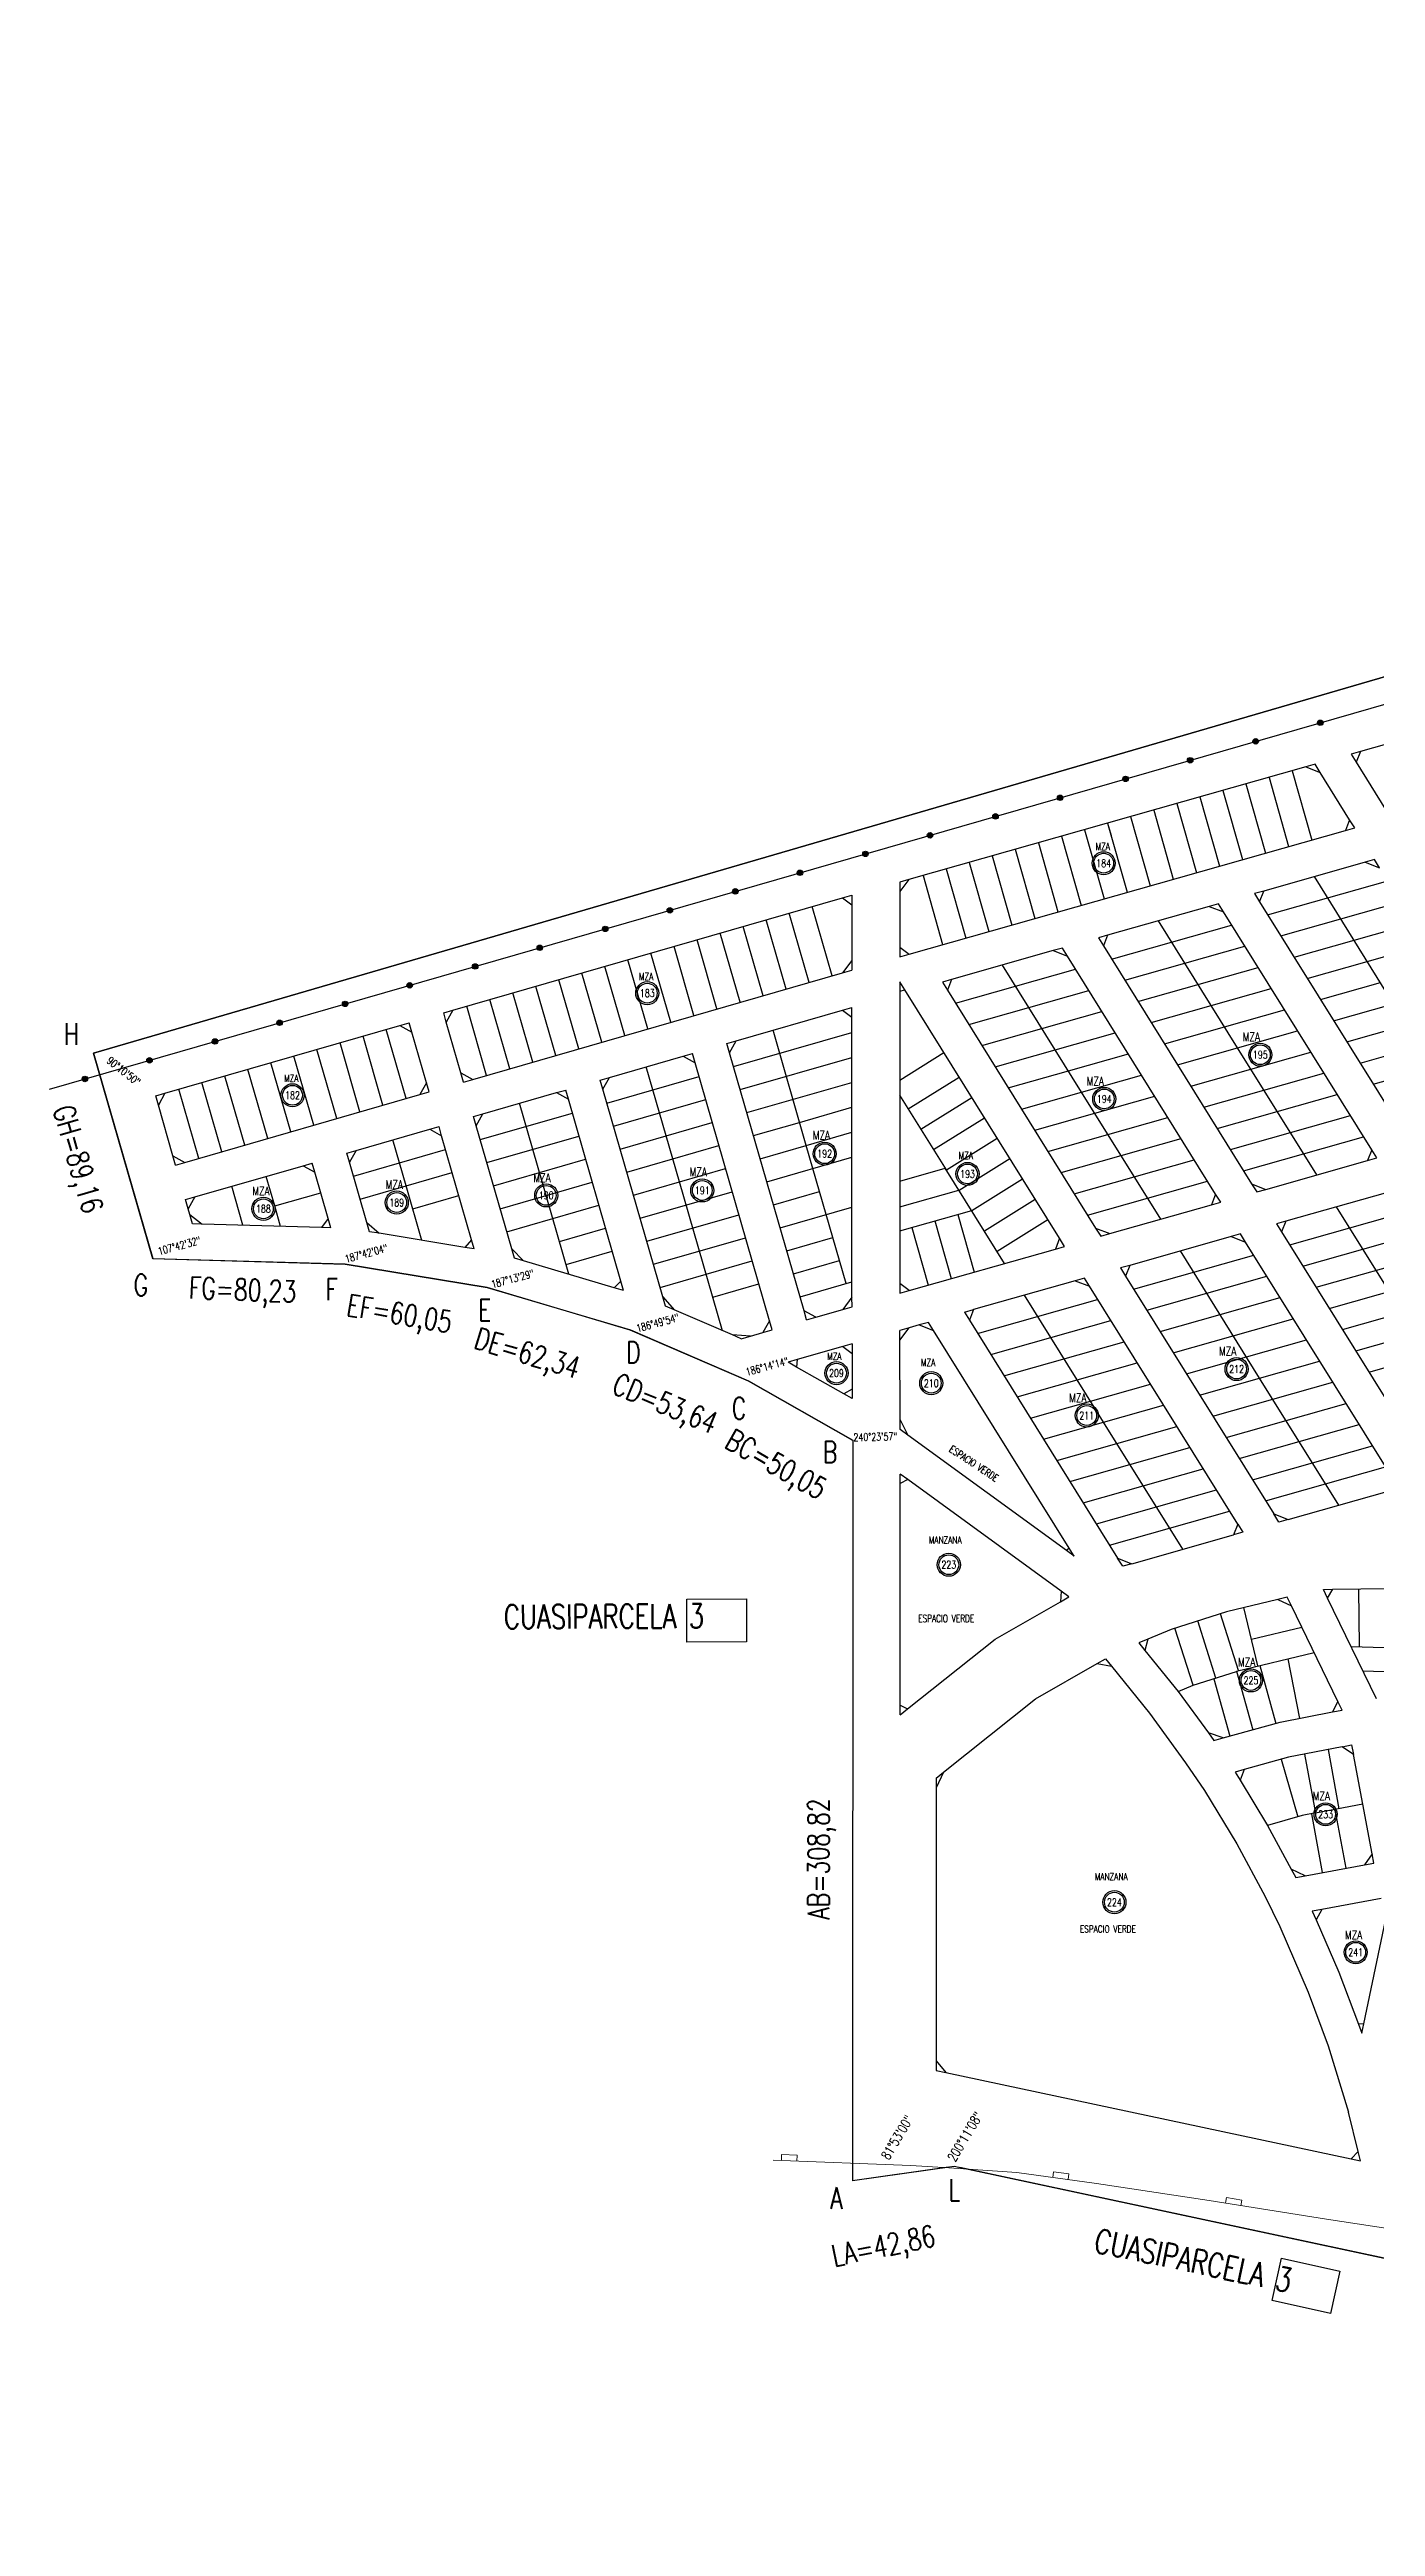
# Model space of a CAD drawing. Header units: metres. Extents: x 2615496 to 2632651, y 4927671 to 4929056.
# Drawn here: x 2615496 to 2616049, y 4927812 to 4928845 of the extents above; entities that cross this region are included whole.
import ezdxf
from ezdxf.enums import TextEntityAlignment as Align

# ---------------------------------------------------------------- set-up
doc = ezdxf.new("R2010")
doc.units = ezdxf.units.M
doc.header["$MEASUREMENT"] = 0
doc.layers.add('p239_13', color=6, linetype='Continuous')
doc.styles.add('ROMANS', font='romans.shx', dxfattribs={"width": 0.75})

msp = doc.modelspace()

# ---------------------------------------------------------------- hatches: boundary and pattern name
at = {"layer": 'p239_13', "linetype": 'ByBlock'}
for points in [[(2615999.75947, 4928556.79133, 1), (2615997.47271, 4928556.79021, 1)], [(2616026.70331, 4928564.56012, 1), (2616024.41655, 4928564.559, 1)], [(2615972.4434, 4928548.91522, 1), (2615970.15665, 4928548.9141, 1)], [(2615945.49956, 4928541.14643, 1), (2615943.21281, 4928541.14531, 1)], [(2615891.23966, 4928525.50153, 1), (2615888.9529, 4928525.50041, 1)], [(2615918.1835, 4928533.27032, 1), (2615915.89675, 4928533.2692, 1)], [(2615863.92359, 4928517.62542, 1), (2615861.63684, 4928517.6243, 1)], [(2615836.97975, 4928509.85663, 1), (2615834.693, 4928509.85551, 1)], [(2615782.71985, 4928494.21173, 1), (2615780.43309, 4928494.21061, 1)], [(2615809.66369, 4928501.98052, 1), (2615807.37694, 4928501.9794, 1)], [(2615755.40378, 4928486.33562, 1), (2615753.11703, 4928486.3345, 1)], [(2615728.45994, 4928478.56683, 1), (2615726.17319, 4928478.56571, 1)], [(2615674.20004, 4928462.92193, 1), (2615671.91328, 4928462.92082, 1)], [(2615701.14388, 4928470.69072, 1), (2615698.85713, 4928470.6896, 1)], [(2615646.88397, 4928455.04582, 1), (2615644.59722, 4928455.04471, 1)], [(2615619.94013, 4928447.27704, 1), (2615617.65338, 4928447.27592, 1)], [(2615565.68023, 4928431.63214, 1), (2615563.39347, 4928431.63102, 1)], [(2615592.62407, 4928439.40092, 1), (2615590.33732, 4928439.39981, 1)], [(2615538.36416, 4928423.75603, 1), (2615536.07741, 4928423.75491, 1)], [(2615511.42032, 4928415.98724, 1), (2615509.13357, 4928415.98612, 1)]]:
    msp.add_hatch(color=256, dxfattribs=at).paths.add_polyline_path(points)

# ---------------------------------------------------------------- linework, layer by layer
for p, q in [((2615513.87402, 4928426.67189), (2616946.73524, 4928844.7035)), ((2616214.84731, 4928601.45879), (2616042.29187, 4928552.56989)), ((2615495.52607, 4928411.73352), (2616133.92164, 4928595.80377)), ((2616019.5738, 4928546.13334), (2615854.00441, 4928499.22376)), ((2616019.5738, 4928546.13334), (2616025.53714, 4928543.8285)), ((2616040.55818, 4928548.0843), (2616052.83716, 4928528.37118)), ((2615984.93714, 4928536.31999), (2615993.11494, 4928507.45611)), ((2615994.55843, 4928539.04592), (2616002.73623, 4928510.18204)), ((2616004.17973, 4928541.77185), (2616012.35752, 4928512.90797)), ((2616013.80102, 4928544.49779), (2616021.97882, 4928515.6339)), ((2616037.81612, 4928524.11537), (2616025.53714, 4928543.8285)), ((2615946.45197, 4928525.41626), (2615954.62976, 4928496.55238)), ((2615956.07326, 4928528.14219), (2615964.25106, 4928499.27831)), ((2615965.69455, 4928530.86812), (2615973.87235, 4928502.00424)), ((2615975.31585, 4928533.59406), (2615983.49364, 4928504.73017)), ((2615854.01965, 4928468.04724), (2616036.08243, 4928519.62978)), ((2615917.58808, 4928517.23846), (2615925.76588, 4928488.37458)), ((2615927.20938, 4928519.96439), (2615935.38717, 4928491.10051)), ((2615936.83067, 4928522.69033), (2615938.3054, 4928517.48522)), ((2615936.83067, 4928522.69033), (2615945.00847, 4928493.82645)), ((2616037.81612, 4928524.11537), (2616036.08243, 4928519.62978)), ((2615879.10291, 4928506.33473), (2615887.28071, 4928477.47085)), ((2615888.7242, 4928509.06067), (2615896.902, 4928480.19678)), ((2615898.3455, 4928511.7866), (2615906.52329, 4928482.92272)), ((2615907.96679, 4928514.51253), (2615916.14459, 4928485.64865)), ((2616044.33675, 4928506.378), (2616001.96365, 4928494.37273)), ((2616048.18527, 4928507.46837), (2616044.33675, 4928506.378)), ((2616044.33675, 4928506.378), (2616050.30009, 4928504.07315)), ((2616050.30009, 4928504.07315), (2616048.18527, 4928507.46837)), ((2615854.00441, 4928499.22376), (2615850.15785, 4928494.13338)), ((2615850.15785, 4928494.13338), (2615850.16918, 4928470.95686)), ((2615859.86032, 4928500.88287), (2615868.03812, 4928472.01899)), ((2615869.48162, 4928503.6088), (2615877.65941, 4928474.74492)), ((2616001.96365, 4928494.37273), (2615998.11514, 4928493.28236)), ((2616000.22996, 4928489.88714), (2616001.96365, 4928494.37273)), ((2616003.61801, 4928484.44784), (2616053.68815, 4928498.63385)), ((2616056.16747, 4928447.36824), (2616023.1502, 4928500.37536)), ((2615663.76568, 4928444.63141), (2615826.31517, 4928491.49973)), ((2615812.36212, 4928456.25447), (2615804.05074, 4928485.08017)), ((2615821.97069, 4928459.02493), (2615813.6593, 4928487.85063)), ((2615826.31517, 4928491.49973), (2615830.16055, 4928488.60791)), ((2615830.16055, 4928488.60791), (2615830.1719, 4928465.39017)), ((2615979.24558, 4928487.93618), (2615936.87248, 4928475.93092)), ((2615983.0941, 4928489.02656), (2615979.24558, 4928487.93618)), ((2615979.24558, 4928487.93618), (2615985.20892, 4928485.63134)), ((2615985.20892, 4928485.63134), (2615983.0941, 4928489.02656)), ((2616047.01381, 4928386.40752), (2615985.20892, 4928485.63134)), ((2615998.11514, 4928493.28236), (2616000.22996, 4928489.88714)), ((2616000.22996, 4928489.88714), (2616062.03485, 4928390.66332)), ((2616009.12089, 4928475.61332), (2616059.19102, 4928489.79933)), ((2615773.92786, 4928445.17262), (2615765.61647, 4928473.99832)), ((2615783.53643, 4928447.94308), (2615775.22504, 4928476.76878)), ((2615793.14499, 4928450.71354), (2615784.83361, 4928479.53924)), ((2615802.75356, 4928453.48401), (2615794.44217, 4928482.3097)), ((2615936.87248, 4928475.93092), (2615933.02397, 4928474.84054)), ((2615933.02397, 4928474.84054), (2615935.13879, 4928471.44532)), ((2615936.87248, 4928475.93092), (2615935.13879, 4928471.44532)), ((2615938.52684, 4928466.00602), (2615988.59697, 4928480.19203)), ((2615991.0763, 4928428.92642), (2615958.05903, 4928481.93355)), ((2616014.62377, 4928466.77879), (2616064.6939, 4928480.96481)), ((2615745.10216, 4928436.86123), (2615736.79078, 4928465.68693)), ((2615754.71073, 4928439.63169), (2615746.39934, 4928468.45739)), ((2615747.90774, 4928463.22594), (2615746.39934, 4928468.45739)), ((2615764.3193, 4928442.40216), (2615756.00791, 4928471.22785)), ((2615830.1719, 4928465.39017), (2615826.33043, 4928460.28199)), ((2615850.16918, 4928470.95686), (2615854.01965, 4928468.04724)), ((2615914.15441, 4928469.49437), (2615871.78131, 4928457.4891)), ((2615925.98513, 4928410.4846), (2615892.96786, 4928463.49173)), ((2615914.15441, 4928469.49437), (2615920.11775, 4928467.18952)), ((2615981.92264, 4928367.9657), (2615920.11775, 4928467.18952)), ((2615935.13879, 4928471.44532), (2615996.94368, 4928372.2215)), ((2615944.02972, 4928457.1715), (2615994.09985, 4928471.35751)), ((2616020.12665, 4928457.94427), (2616070.19678, 4928472.13028)), ((2615672.07706, 4928415.80571), (2615826.33043, 4928460.28199)), ((2615706.6679, 4928425.77938), (2615698.35651, 4928454.60508)), ((2615716.27647, 4928428.54984), (2615707.96508, 4928457.37554)), ((2615725.88503, 4928431.3203), (2615717.57364, 4928460.146)), ((2615735.4936, 4928434.09077), (2615727.18221, 4928462.91646)), ((2615850.17818, 4928452.53464), (2615852.29105, 4928453.13942)), ((2615916.83147, 4928349.52388), (2615852.29105, 4928453.13942)), ((2615871.78131, 4928457.4891), (2615870.04762, 4928453.00351)), ((2615870.04762, 4928453.00351), (2615931.85251, 4928353.77969)), ((2615873.43567, 4928447.56421), (2615923.5058, 4928461.75022)), ((2615878.93855, 4928438.72968), (2615929.00868, 4928452.9157)), ((2615949.5326, 4928448.33698), (2615999.60273, 4928462.52299)), ((2615955.03548, 4928439.50246), (2616005.10561, 4928453.68847)), ((2616025.62953, 4928449.10975), (2616050.66459, 4928456.20276)), ((2615663.76568, 4928444.63141), (2615661.03043, 4928439.6798)), ((2615677.8422, 4928417.46799), (2615669.53082, 4928446.29369)), ((2615687.45077, 4928420.23845), (2615679.13938, 4928449.06415)), ((2615697.05934, 4928423.00892), (2615688.74795, 4928451.83461)), ((2615781.92698, 4928431.86795), (2615826.33806, 4928444.67311)), ((2615826.33806, 4928444.67311), (2615830.18344, 4928441.7813)), ((2615850.17818, 4928452.53464), (2615850.23776, 4928330.66252)), ((2615884.44143, 4928429.89516), (2615934.51156, 4928444.08117)), ((2615985.57342, 4928437.76094), (2616010.60849, 4928444.85395)), ((2616031.13241, 4928440.27523), (2616056.16747, 4928447.36824)), ((2616036.63528, 4928431.44071), (2616086.70542, 4928445.62672)), ((2615543.6586, 4928410.00063), (2615641.66597, 4928438.25935)), ((2615634.60366, 4928405.00091), (2615626.29227, 4928433.82661)), ((2615644.21222, 4928407.77137), (2615635.90084, 4928436.59707)), ((2615641.66597, 4928438.25935), (2615646.61759, 4928435.52411)), ((2615652.7126, 4928414.38526), (2615646.61759, 4928435.52411)), ((2615667.12545, 4928418.54095), (2615661.03043, 4928439.6798)), ((2615780.85402, 4928421.1512), (2615830.18657, 4928435.37539)), ((2615811.153, 4928388.25787), (2615797.30069, 4928436.30069)), ((2615830.24057, 4928324.91033), (2615830.18344, 4928441.7813)), ((2615889.94431, 4928421.06064), (2615940.01444, 4928435.24665)), ((2615960.53836, 4928430.66794), (2615985.57342, 4928437.76094)), ((2615991.0763, 4928428.92642), (2616016.11137, 4928436.01943)), ((2616042.13816, 4928422.60619), (2616092.20829, 4928436.7922)), ((2615538.57681, 4928340.99727), (2615513.87402, 4928426.67189)), ((2615596.16939, 4928393.91906), (2615587.85801, 4928422.74476)), ((2615605.77796, 4928396.68952), (2615597.46657, 4928425.51522)), ((2615615.38653, 4928399.45998), (2615607.07514, 4928428.28568)), ((2615624.99509, 4928402.23045), (2615616.6837, 4928431.05614)), ((2615729.07987, 4928416.63041), (2615759.82728, 4928425.49589)), ((2615759.82728, 4928425.49589), (2615764.77889, 4928422.76065)), ((2615795.80807, 4928315.14471), (2615764.77889, 4928422.76065)), ((2615779.19174, 4928426.91634), (2615781.92698, 4928431.86795)), ((2615810.22092, 4928319.30041), (2615779.19174, 4928426.91634)), ((2615783.62448, 4928411.54264), (2615830.19166, 4928424.96947)), ((2615850.1963, 4928415.48155), (2615868.60517, 4928426.94814)), ((2615920.48225, 4928419.31913), (2615945.51732, 4928426.41213)), ((2615966.04123, 4928421.83341), (2615991.0763, 4928428.92642)), ((2615971.54411, 4928412.99889), (2616021.61424, 4928427.1849)), ((2616024.09357, 4928375.91929), (2615991.0763, 4928428.92642)), ((2616047.64104, 4928413.77167), (2616097.71117, 4928427.95768)), ((2615557.73513, 4928382.83721), (2615549.42374, 4928411.66291)), ((2615567.3437, 4928385.60767), (2615559.03231, 4928414.43337)), ((2615576.95226, 4928388.37813), (2615568.64087, 4928417.20383)), ((2615586.56083, 4928391.1486), (2615578.24944, 4928419.97429)), ((2615652.7126, 4928414.38526), (2615649.97736, 4928409.43365)), ((2615667.12545, 4928418.54095), (2615672.07706, 4928415.80571)), ((2615726.34463, 4928411.6788), (2615729.07987, 4928416.63041)), ((2615751.31154, 4928325.08815), (2615726.34463, 4928411.6788)), ((2615728.00691, 4928405.91366), (2615766.44117, 4928416.99551)), ((2615758.30589, 4928373.02032), (2615744.45358, 4928421.06315)), ((2615786.39494, 4928401.93407), (2615830.19674, 4928414.56356)), ((2615853.72953, 4928403.54482), (2615874.94965, 4928416.76248)), ((2615895.44719, 4928412.22612), (2615920.48225, 4928419.31913)), ((2615925.98513, 4928410.4846), (2615951.0202, 4928417.57761)), ((2615977.04699, 4928404.16437), (2616027.11712, 4928418.35038)), ((2615543.6586, 4928410.00063), (2615540.92336, 4928405.04902)), ((2615547.01838, 4928383.91017), (2615540.92336, 4928405.04902)), ((2615551.96999, 4928381.17493), (2615649.97736, 4928409.43365)), ((2615673.49752, 4928396.44125), (2615676.23276, 4928401.39287)), ((2615675.15979, 4928390.67611), (2615713.59406, 4928401.75796)), ((2615676.23276, 4928401.39287), (2615706.98017, 4928410.25835)), ((2615702.68831, 4928367.39134), (2615691.60646, 4928405.82561)), ((2615706.98017, 4928410.25835), (2615711.93178, 4928407.5231)), ((2615733.83198, 4928331.56845), (2615711.93178, 4928407.5231)), ((2615730.77737, 4928396.30509), (2615769.21163, 4928407.38694)), ((2615808.38254, 4928397.86643), (2615830.20183, 4928404.15764)), ((2615869.59073, 4928378.08068), (2615850.19936, 4928409.21229)), ((2615859.0166, 4928395.05677), (2615880.23672, 4928408.27443)), ((2615900.95006, 4928403.3916), (2615925.98513, 4928410.4846)), ((2615906.45294, 4928394.55708), (2615956.52307, 4928408.74309)), ((2615959.0024, 4928357.47748), (2615925.98513, 4928410.4846)), ((2615982.54987, 4928395.32985), (2616032.62, 4928409.51586)), ((2615623.38565, 4928386.15532), (2615654.13306, 4928395.0208)), ((2615654.13306, 4928395.0208), (2615659.08467, 4928392.28556)), ((2615671.59128, 4928348.90991), (2615659.08467, 4928392.28556)), ((2615688.30107, 4928345.09932), (2615673.49752, 4928396.44125)), ((2615677.93026, 4928381.06755), (2615716.36452, 4928392.1494)), ((2615733.54783, 4928386.69653), (2615771.98209, 4928397.77838)), ((2615789.16541, 4928392.32551), (2615808.38254, 4928397.86643)), ((2615811.153, 4928388.25787), (2615830.20692, 4928393.75173)), ((2615864.30366, 4928386.56872), (2615885.52378, 4928399.78639)), ((2615869.59073, 4928378.08068), (2615890.81085, 4928391.29834)), ((2615911.95582, 4928385.72256), (2615962.02595, 4928399.90857)), ((2615917.4587, 4928376.88803), (2615967.52883, 4928391.07405)), ((2615988.05275, 4928386.49533), (2616038.12288, 4928400.68134)), ((2615993.55563, 4928377.66081), (2616043.62576, 4928391.84682)), ((2615547.01838, 4928383.91017), (2615551.96999, 4928381.17493)), ((2615623.38565, 4928386.15532), (2615620.6504, 4928381.20371)), ((2615627.89255, 4928356.08637), (2615620.6504, 4928381.20371)), ((2615622.31268, 4928375.43857), (2615660.74695, 4928386.52042)), ((2615644.30028, 4928371.37093), (2615638.75935, 4928390.58806)), ((2615699.91785, 4928376.99991), (2615719.13498, 4928382.54083)), ((2615736.31829, 4928377.08796), (2615755.53543, 4928382.62889)), ((2615755.53543, 4928382.62889), (2615774.75256, 4928388.16981)), ((2615791.93587, 4928382.71694), (2615811.153, 4928388.25787)), ((2615794.70633, 4928373.10837), (2615830.212, 4928383.34582)), ((2615827.77578, 4928330.60647), (2615811.153, 4928388.25787)), ((2615874.87779, 4928369.59263), (2615896.09791, 4928382.81029)), ((2615922.96158, 4928368.05351), (2615973.03171, 4928382.23952)), ((2616002.90702, 4928369.91666), (2616045.28012, 4928381.92192)), ((2616047.01381, 4928386.40752), (2616045.28012, 4928381.92192)), ((2616045.28012, 4928381.92192), (2616049.12864, 4928383.0123)), ((2616049.12864, 4928383.0123), (2616047.01381, 4928386.40752)), ((2615556.12569, 4928366.76208), (2615601.28594, 4928379.78326)), ((2615576.18724, 4928354.93634), (2615571.49939, 4928371.19482)), ((2615589.47505, 4928362.9939), (2615585.91224, 4928375.35052)), ((2615601.28594, 4928379.78326), (2615606.23756, 4928377.04801)), ((2615611.8053, 4928357.73789), (2615606.23756, 4928377.04801)), ((2615625.08315, 4928365.83), (2615644.30028, 4928371.37093)), ((2615644.30028, 4928371.37093), (2615663.51741, 4928376.91185)), ((2615650.8501, 4928348.65471), (2615644.30028, 4928371.37093)), ((2615680.70072, 4928371.45898), (2615699.91785, 4928376.99991)), ((2615702.68831, 4928367.39134), (2615721.90545, 4928372.93227)), ((2615739.08876, 4928367.4794), (2615758.30589, 4928373.02032)), ((2615758.30589, 4928373.02032), (2615777.52302, 4928378.56125)), ((2615776.19901, 4928310.96308), (2615758.30589, 4928373.02032)), ((2615850.21686, 4928373.40686), (2615869.1591, 4928378.77363)), ((2615893.91123, 4928339.03566), (2615869.1591, 4928378.77363)), ((2615880.16486, 4928361.10458), (2615901.38498, 4928374.32224)), ((2615928.46446, 4928359.21899), (2615978.53459, 4928373.405)), ((2615996.94368, 4928372.2215), (2615999.0585, 4928368.82629)), ((2615996.94368, 4928372.2215), (2616002.90702, 4928369.91666)), ((2615556.12569, 4928366.76208), (2615553.39044, 4928361.81047)), ((2615554.09263, 4928359.37513), (2615553.39044, 4928361.81047)), ((2615589.47505, 4928362.9939), (2615608.69219, 4928368.53483)), ((2615591.92706, 4928354.48982), (2615589.47505, 4928362.9939)), ((2615647.07074, 4928361.76236), (2615666.28787, 4928367.30329)), ((2615683.47118, 4928361.85042), (2615702.68831, 4928367.39134)), ((2615686.24165, 4928352.24185), (2615724.67591, 4928363.3237)), ((2615712.17471, 4928334.49046), (2615702.68831, 4928367.39134)), ((2615741.85922, 4928357.87083), (2615780.29348, 4928368.95268)), ((2615797.47679, 4928363.49981), (2615816.69393, 4928369.04073)), ((2615800.24726, 4928353.89124), (2615830.22218, 4928362.53399)), ((2615850.22214, 4928362.62251), (2615874.86965, 4928369.60571)), ((2615850.22702, 4928352.62251), (2615880.16486, 4928361.10458)), ((2615885.45192, 4928352.61654), (2615906.67204, 4928365.8342)), ((2615937.81585, 4928351.47484), (2615980.18895, 4928363.48011)), ((2615981.92264, 4928367.9657), (2615980.18895, 4928363.48011)), ((2615999.0585, 4928368.82629), (2616002.90702, 4928369.91666)), ((2616053.53444, 4928368.67014), (2616011.16134, 4928356.66488)), ((2616012.8157, 4928346.73998), (2616062.88583, 4928360.92599)), ((2616065.36516, 4928309.66038), (2616032.34789, 4928362.66751)), ((2615554.09263, 4928359.37513), (2615559.19921, 4928355.41827)), ((2615608.91509, 4928354.00789), (2615559.19921, 4928355.41827)), ((2615611.8053, 4928357.73789), (2615608.91509, 4928354.00789)), ((2615627.89255, 4928356.08637), (2615632.94787, 4928351.59472)), ((2615668.75234, 4928345.7147), (2615632.94787, 4928351.59472)), ((2615708.22924, 4928348.17421), (2615727.44637, 4928353.71514)), ((2615744.62968, 4928348.26226), (2615783.06395, 4928359.34411)), ((2615747.40014, 4928338.6537), (2615785.83441, 4928349.73555)), ((2615803.01772, 4928344.28268), (2615822.23485, 4928349.8236)), ((2615855.1495, 4928354.01716), (2615861.95896, 4928329.98285)), ((2615864.77079, 4928356.74309), (2615871.58026, 4928332.70879)), ((2615874.39208, 4928359.46902), (2615881.20155, 4928335.43472)), ((2615890.73899, 4928344.12849), (2615911.95911, 4928357.34615)), ((2615916.83147, 4928349.52388), (2615915.09778, 4928345.03829)), ((2615931.85251, 4928353.77969), (2615937.81585, 4928351.47484)), ((2615988.44327, 4928350.22833), (2615946.07017, 4928338.22306)), ((2615992.29178, 4928351.3187), (2615988.44327, 4928350.22833)), ((2615988.44327, 4928350.22833), (2615994.40661, 4928347.92348)), ((2615994.40661, 4928347.92348), (2615992.29178, 4928351.3187)), ((2616011.16134, 4928356.66488), (2616007.31282, 4928355.5745)), ((2616007.31282, 4928355.5745), (2616009.42765, 4928352.17928)), ((2616011.16134, 4928356.66488), (2616009.42765, 4928352.17928)), ((2616009.42765, 4928352.17928), (2616071.23254, 4928252.95546)), ((2616018.31858, 4928337.90546), (2616068.38871, 4928352.09147)), ((2615618.7691, 4928338.72231), (2615538.57681, 4928340.99727)), ((2615671.59128, 4928348.90991), (2615668.75234, 4928345.7147)), ((2615688.30107, 4928345.09932), (2615693.24352, 4928340.11643)), ((2615731.1059, 4928328.86449), (2615693.24352, 4928340.11643)), ((2615710.9997, 4928338.56564), (2615730.21683, 4928344.10657)), ((2615750.17061, 4928329.04513), (2615788.60487, 4928340.12698)), ((2615805.78818, 4928334.67411), (2615825.00531, 4928340.21504)), ((2615854.08823, 4928327.7529), (2615915.09778, 4928345.03829)), ((2615947.72453, 4928328.29817), (2615997.79466, 4928342.48418)), ((2616000.27399, 4928291.21856), (2615967.25672, 4928344.22569)), ((2616056.2115, 4928248.69966), (2615994.40661, 4928347.92348)), ((2616023.82146, 4928329.07094), (2616073.89159, 4928343.25695)), ((2615678.0231, 4928328.99127), (2615618.7691, 4928338.72231)), ((2615737.77846, 4928311.23319), (2615678.0231, 4928328.99127)), ((2615733.83198, 4928331.56845), (2615731.1059, 4928328.86449)), ((2615772.1582, 4928324.97749), (2615791.37533, 4928330.51842)), ((2615808.55864, 4928325.06555), (2615830.23744, 4928331.31625)), ((2615854.08823, 4928327.7529), (2615850.23776, 4928330.66252)), ((2615923.35209, 4928331.78651), (2615880.979, 4928319.78124)), ((2615927.20061, 4928332.87688), (2615923.35209, 4928331.78651)), ((2615923.35209, 4928331.78651), (2615929.31544, 4928329.48166)), ((2615929.31544, 4928329.48166), (2615927.20061, 4928332.87688)), ((2615991.12033, 4928230.25784), (2615929.31544, 4928329.48166)), ((2615946.07017, 4928338.22306), (2615942.22165, 4928337.13269)), ((2615942.22165, 4928337.13269), (2615944.33648, 4928333.73747)), ((2615946.07017, 4928338.22306), (2615944.33648, 4928333.73747)), ((2615944.33648, 4928333.73747), (2616006.14136, 4928234.51365)), ((2615953.22741, 4928319.46364), (2616003.29754, 4928333.64966)), ((2616029.32434, 4928320.23642), (2616079.39447, 4928334.42243)), ((2615751.31154, 4928325.08815), (2615756.09122, 4928319.65724)), ((2615780.34654, 4928309.16978), (2615756.09122, 4928319.65724)), ((2615815.17253, 4928316.56516), (2615810.22092, 4928319.30041)), ((2615815.17253, 4928316.56516), (2615826.3991, 4928319.80215)), ((2615830.24057, 4928324.91033), (2615826.3991, 4928319.80215)), ((2615877.13048, 4928318.69087), (2615880.979, 4928319.78124)), ((2615877.13048, 4928318.69087), (2615879.24531, 4928315.29565)), ((2615880.979, 4928319.78124), (2615879.24531, 4928315.29565)), ((2615882.63336, 4928309.85635), (2615932.70349, 4928324.04236)), ((2615935.18282, 4928272.77675), (2615902.16555, 4928325.78388)), ((2615958.73029, 4928310.62912), (2616008.80042, 4928324.81513)), ((2616034.82721, 4928311.4019), (2616059.86228, 4928318.4949)), ((2615787.01546, 4928289.9442), (2615737.77846, 4928311.23319)), ((2615787.86147, 4928308.69049), (2615780.34654, 4928309.16978)), ((2615787.86147, 4928308.69049), (2615793.07283, 4928310.1931)), ((2615795.80807, 4928315.14471), (2615793.07283, 4928310.1931)), ((2615854.09585, 4928312.16464), (2615850.24733, 4928311.07426)), ((2615850.24929, 4928307.07426), (2615850.24733, 4928311.07426)), ((2615850.24929, 4928307.07426), (2615854.09585, 4928312.16464)), ((2615858.26092, 4928313.3447), (2615854.09585, 4928312.16464)), ((2615862.10944, 4928314.43507), (2615858.26092, 4928313.3447)), ((2615858.26092, 4928313.3447), (2615864.22427, 4928311.03985)), ((2615864.22427, 4928311.03985), (2615862.10944, 4928314.43507)), ((2615920.77197, 4928220.25611), (2615864.22427, 4928311.03985)), ((2615879.24531, 4928315.29565), (2615941.05019, 4928216.07183)), ((2615888.13624, 4928301.02183), (2615938.20637, 4928315.20784)), ((2615964.23316, 4928301.7946), (2616014.3033, 4928315.98061)), ((2616040.33009, 4928302.56737), (2616065.36516, 4928309.66038)), ((2615807.39872, 4928298.89614), (2615807.03, 4928295.81998)), ((2615826.40408, 4928304.32785), (2615807.39872, 4928298.89614)), ((2615826.40408, 4928304.32785), (2615830.25205, 4928301.42704)), ((2615830.25205, 4928301.42704), (2615830.25929, 4928286.61215)), ((2615850.26558, 4928273.74692), (2615850.24929, 4928307.07426)), ((2615893.63912, 4928292.18731), (2615943.70925, 4928306.37332)), ((2615969.73604, 4928292.96008), (2615994.77111, 4928300.05309)), ((2615994.77111, 4928300.05309), (2616019.80617, 4928307.14609)), ((2616000.27399, 4928291.21856), (2616025.30905, 4928298.31157)), ((2616045.83297, 4928293.73285), (2616095.9031, 4928307.91886)), ((2615830.52278, 4928265.20866), (2615787.01546, 4928289.9442)), ((2615826.78395, 4928284.58912), (2615807.03, 4928295.81998)), ((2615899.14199, 4928283.35279), (2615949.21213, 4928297.5388)), ((2615929.67994, 4928281.61127), (2615954.715, 4928288.70428)), ((2615975.23892, 4928284.12556), (2616000.27399, 4928291.21856)), ((2615980.7418, 4928275.29104), (2616030.81193, 4928289.47705)), ((2616033.29126, 4928238.21144), (2616000.27399, 4928291.21856)), ((2615830.25929, 4928286.61215), (2615826.78395, 4928284.58912)), ((2615904.64487, 4928274.51826), (2615929.67994, 4928281.61127)), ((2615935.18282, 4928272.77675), (2615960.21788, 4928279.86975)), ((2615986.24468, 4928266.45652), (2616036.31481, 4928280.64253)), ((2615850.26754, 4928269.74692), (2615850.26558, 4928273.74692)), ((2615850.26558, 4928273.74692), (2615853.50095, 4928267.39214)), ((2615919.65338, 4928219.21567), (2615853.50095, 4928267.39214)), ((2615910.14775, 4928265.68374), (2615935.18282, 4928272.77675)), ((2615915.65063, 4928256.84922), (2615965.72076, 4928271.03523)), ((2615968.20009, 4928219.76962), (2615935.18282, 4928272.77675)), ((2615991.74756, 4928257.62199), (2616041.81769, 4928271.80801)), ((2615830.52278, 4928265.20866), (2615830.42071, 4927956.38679)), ((2615921.15351, 4928248.0147), (2615971.22364, 4928262.20071)), ((2615997.25043, 4928248.78747), (2616047.32057, 4928262.97348)), ((2615850.27857, 4928247.1841), (2615850.27661, 4928251.1841)), ((2615853.51003, 4928248.82932), (2615850.27661, 4928251.1841)), ((2615853.51003, 4928248.82932), (2615850.27857, 4928247.1841)), ((2615850.32377, 4928154.71493), (2615850.27857, 4928247.1841)), ((2615917.45917, 4928202.25743), (2615853.51003, 4928248.82932)), ((2615926.65639, 4928239.18018), (2615976.72652, 4928253.36619)), ((2616002.75331, 4928239.95295), (2616052.82344, 4928254.13896)), ((2615932.15926, 4928230.34566), (2615982.22939, 4928244.53167)), ((2616012.10471, 4928232.2088), (2616054.4778, 4928244.21407)), ((2615937.66214, 4928221.51114), (2615987.73227, 4928235.69715)), ((2615947.01354, 4928213.76699), (2615989.38663, 4928225.77225)), ((2615991.12033, 4928230.25784), (2615989.38663, 4928225.77225)), ((2615993.23515, 4928226.86263), (2615989.38663, 4928225.77225)), ((2615991.12033, 4928230.25784), (2615993.23515, 4928226.86263)), ((2616006.14136, 4928234.51365), (2616012.10471, 4928232.2088)), ((2616008.25619, 4928231.11843), (2616006.14136, 4928234.51365)), ((2616012.10471, 4928232.2088), (2616008.25619, 4928231.11843)), ((2615920.77197, 4928220.25611), (2615919.65338, 4928219.21567)), ((2615922.88679, 4928216.86089), (2615919.65338, 4928219.21567)), ((2615922.88679, 4928216.86089), (2615920.77197, 4928220.25611)), ((2615941.05019, 4928216.07183), (2615947.01354, 4928213.76699)), ((2615943.16502, 4928212.67661), (2615941.05019, 4928216.07183)), ((2615947.01354, 4928213.76699), (2615943.16502, 4928212.67661)), ((2615761.2965, 4928199.04063), (2615786.17165, 4928199.15379)), ((2615761.37856, 4928180.99969), (2615761.2965, 4928199.04063)), ((2615786.17165, 4928199.15379), (2615786.25372, 4928181.11285)), ((2615889.90177, 4928182.27224), (2615917.22134, 4928197.91506)), ((2615917.45917, 4928202.25743), (2615917.22134, 4928197.91506)), ((2615917.22134, 4928197.91506), (2615920.69258, 4928199.90264)), ((2615920.69258, 4928199.90264), (2615917.45917, 4928202.25743)), ((2616007.89428, 4928198.83579), (2615986.48596, 4928193.70293)), ((2615999.53138, 4928171.12218), (2615993.70258, 4928195.43319)), ((2616007.89428, 4928198.83579), (2616013.53137, 4928196.17023)), ((2616032.90774, 4928156.26959), (2616013.53137, 4928196.17023)), ((2616028.61291, 4928199.45183), (2616030.86523, 4928203.10233)), ((2616049.00492, 4928157.45972), (2616028.61291, 4928199.45183)), ((2616030.86523, 4928203.10233), (2616065.86211, 4928203.56017)), ((2616041.90275, 4928179.17692), (2616041.58791, 4928203.2426)), ((2615963.36299, 4928186.37669), (2615953.59723, 4928182.25446)), ((2615986.48596, 4928193.70293), (2615963.36299, 4928186.37669)), ((2615972.49457, 4928163.0451), (2615964.94356, 4928186.87748)), ((2615982.02752, 4928166.0655), (2615974.47651, 4928189.89788)), ((2615991.52361, 4928169.20224), (2615984.00947, 4928192.91828)), ((2615996.85013, 4928182.30524), (2616017.82257, 4928187.33359)), ((2615786.25372, 4928181.11285), (2615761.37856, 4928180.99969)), ((2615853.45319, 4928153.20872), (2615889.90177, 4928182.27224)), ((2615932.49552, 4928172.09106), (2615935.96676, 4928174.07865)), ((2615935.96676, 4928174.07865), (2615938.48663, 4928170.97216)), ((2615953.59723, 4928182.25446), (2615952.43133, 4928177.59192)), ((2615952.43133, 4928177.59192), (2615966.30432, 4928160.48228)), ((2615990.61534, 4928168.98447), (2616022.96651, 4928176.74099)), ((2616012.02675, 4928174.11807), (2616016.85881, 4928149.21792)), ((2616038.40089, 4928179.296), (2616085.94432, 4928177.67932)), ((2615906.80582, 4928157.38149), (2615932.49552, 4928172.09106)), ((2615932.49552, 4928172.09106), (2615938.48663, 4928170.97216)), ((2615938.48663, 4928170.97216), (2615954.35974, 4928151.40375)), ((2615972.49457, 4928163.0451), (2615990.66586, 4928168.80246)), ((2615981.12671, 4928165.78009), (2615987.77951, 4928141.81457)), ((2615990.61534, 4928168.98447), (2615997.41513, 4928144.48941)), ((2616000.34586, 4928171.31746), (2616007.05075, 4928147.16424)), ((2616043.34143, 4928169.12222), (2616061.25624, 4928168.51304)), ((2615850.32572, 4928150.71494), (2615850.32377, 4928154.71493)), ((2615850.32377, 4928154.71493), (2615853.45319, 4928153.20872)), ((2615850.32572, 4928150.71494), (2615853.45319, 4928153.20872)), ((2615868.46609, 4928126.81001), (2615906.80582, 4928157.38149)), ((2615966.30432, 4928160.48228), (2615972.49457, 4928163.0451)), ((2615966.30432, 4928160.48228), (2615978.87373, 4928143.22919)), ((2616032.90774, 4928156.26959), (2616030.72832, 4928151.9094)), ((2615954.35974, 4928151.40375), (2615969.40598, 4928130.75091)), ((2615985.08333, 4928141.06612), (2615978.87373, 4928143.22919)), ((2615985.08333, 4928141.06612), (2616008.85045, 4928147.66384)), ((2616008.85045, 4928147.66384), (2616030.72832, 4928151.9094)), ((2616012.29073, 4928133.05162), (2615993.87112, 4928127.93836)), ((2616034.69863, 4928137.40004), (2616012.29073, 4928133.05162)), ((2616018.99122, 4928134.3519), (2616023.52526, 4928109.7658)), ((2616028.80851, 4928136.25702), (2616033.35944, 4928111.57937)), ((2616034.69863, 4928137.40004), (2616038.62538, 4928138.16206)), ((2616039.36385, 4928134.23082), (2616034.69863, 4928137.40004)), ((2616038.62538, 4928138.16206), (2616039.36385, 4928134.23082)), ((2616047.15235, 4928092.76885), (2616039.36385, 4928134.23082)), ((2615865.33863, 4928124.31622), (2615868.46609, 4928126.81001)), ((2615865.33863, 4928124.31622), (2615865.34058, 4928120.31622)), ((2615868.46609, 4928126.81001), (2615865.34058, 4928120.31622)), ((2615969.40598, 4928130.75091), (2615977.3274, 4928119.2073)), ((2615993.87112, 4928127.93836), (2615992.09622, 4928123.45137)), ((2615992.09622, 4928123.45137), (2616003.57945, 4928104.58063)), ((2616009.26114, 4928132.21061), (2616016.18416, 4928108.21763)), ((2615865.34058, 4928120.31622), (2615865.39626, 4928006.43051)), ((2615977.3274, 4928119.2073), (2615990.71279, 4928096.87031)), ((2616043.27535, 4928113.40801), (2616023.52526, 4928109.7658)), ((2616018.05065, 4928108.7562), (2616003.57945, 4928104.58063)), ((2616003.57945, 4928104.58063), (2616013.43272, 4928086.35261)), ((2616023.70187, 4928109.79837), (2616018.05065, 4928108.7562)), ((2616026.5172, 4928084.896), (2616021.98328, 4928109.48143)), ((2616036.35138, 4928086.70957), (2616031.81746, 4928111.295)), ((2615990.71279, 4928096.87031), (2616002.55506, 4928074.93178)), ((2616047.15235, 4928092.76885), (2616043.95715, 4928088.11219)), ((2616019.2685, 4928083.55923), (2616013.43272, 4928086.35261)), ((2616019.2685, 4928083.55923), (2616043.95715, 4928088.11219)), ((2616002.55506, 4928074.93178), (2616008.65534, 4928062.4568)), ((2616050.98357, 4928074.15503), (2616026.16358, 4928069.57785)), ((2616043.69232, 4928021.85573), (2616054.08883, 4928070.96718)), ((2616008.65534, 4928062.4568), (2616020.47855, 4928034.99664)), ((2616026.16358, 4928069.57785), (2616023.83185, 4928065.18721)), ((2616023.83185, 4928065.18721), (2616033.33516, 4928043.44379)), ((2616033.33516, 4928043.44379), (2616041.46383, 4928021.68942)), ((2616020.47855, 4928034.99664), (2616028.81278, 4928012.69215)), ((2616043.69232, 4928021.85573), (2616041.46383, 4928021.68942)), ((2616028.81278, 4928012.69215), (2616037.39294, 4927984.91135)), ((2615865.39626, 4928006.43051), (2615865.39821, 4928002.43051)), ((2615865.39626, 4928006.43051), (2615869.31021, 4928001.59608)), ((2615865.39821, 4928002.43051), (2615869.31021, 4928001.59608)), ((2615869.31021, 4928001.59608), (2616038.44369, 4927965.5195)), ((2616041.40251, 4927968.56983), (2616037.39294, 4927984.91135)), ((2616041.40251, 4927968.56983), (2616038.44369, 4927965.5195)), ((2616042.35569, 4927964.68506), (2616041.40251, 4927968.56983)), ((2615870.53016, 4927962.09361), (2615830.42071, 4927956.38679)), ((2616572.37489, 4927812.61556), (2615875.15462, 4927961.93251)), ((2616038.44369, 4927965.5195), (2616042.35569, 4927964.68506)), ((2616005.48166, 4927906.40829), (2616009.3836, 4927924.02241)), ((2616009.3836, 4927924.02241), (2616033.67025, 4927918.64234)), ((2616033.67025, 4927918.64234), (2616029.7683, 4927901.02822)), ((2616029.7683, 4927901.02822), (2616005.48166, 4927906.40829))]:
    msp.add_line(p, q, dxfattribs=at)
at = {"layer": 'p239_13', "linetype": 'ByBlock', "ltscale": 6}
for p, q in [((2616948.98272, 4928845.39004, -0.56571), (2615513.89125, 4928426.70364, -0.56571)), ((2615513.89125, 4928426.70364, -0.56571), (2615538.5927, 4928341.03367, -0.56571)), ((2615538.5927, 4928341.03367, -0.56571), (2615618.79044, 4928338.75868, -0.56571)), ((2615618.79044, 4928338.75868, -0.56571), (2615678.04672, 4928329.02748, -0.56571)), ((2615678.04672, 4928329.02748, -0.56571), (2615737.80384, 4928311.26907, -0.56571)), ((2615737.80384, 4928311.26907, -0.56571), (2615787.03875, 4928289.9812, -0.56571)), ((2615787.03875, 4928289.9812, -0.56571), (2615830.54852, 4928265.24453, -0.56571)), ((2615830.44746, 4927956.42455, -0.56571), (2615872.88009, 4927962.46203, -0.56571)), ((2615872.87551, 4927962.45926, -0.56571), (2616574.69219, 4927812.16059, -0.56571))]:
    msp.add_line(p, q, dxfattribs=at)
at = {"layer": 'p239_13', "linetype": 'ByBlock', "ltscale": 0.5}
for p, q in [((2616023.42232, 4928547.22372), (2616019.5738, 4928546.13334)), ((2616025.53714, 4928543.8285), (2616023.42232, 4928547.22372)), ((2616042.29187, 4928552.56989), (2616038.44335, 4928551.47952)), ((2616038.44335, 4928551.47952), (2616040.55818, 4928548.0843)), ((2616036.08243, 4928519.62978), (2616039.93095, 4928520.72015)), ((2616039.93095, 4928520.72015), (2616037.81612, 4928524.11537)), ((2615854.00441, 4928499.22376), (2615850.15589, 4928498.13338)), ((2615850.15589, 4928498.13338), (2615850.15785, 4928494.13338)), ((2615826.31517, 4928491.49973), (2615830.15859, 4928492.60791)), ((2615830.15859, 4928492.60791), (2615830.16055, 4928488.60791)), ((2615830.1719, 4928465.39017), (2615830.17385, 4928461.39017)), ((2615850.16918, 4928470.95686), (2615850.17113, 4928466.95686)), ((2615850.17113, 4928466.95686), (2615854.01965, 4928468.04724)), ((2615918.00293, 4928470.58474), (2615914.15441, 4928469.49437)), ((2615920.11775, 4928467.18952), (2615918.00293, 4928470.58474)), ((2615826.33043, 4928460.28199), (2615830.17385, 4928461.39017)), ((2615850.17623, 4928456.53464), (2615850.17818, 4928452.53464)), ((2615852.29105, 4928453.13942), (2615850.17623, 4928456.53464)), ((2615871.78131, 4928457.4891), (2615867.93279, 4928456.39873)), ((2615867.93279, 4928456.39873), (2615870.04762, 4928453.00351)), ((2615659.92225, 4928443.52323), (2615663.76568, 4928444.63141)), ((2615661.03043, 4928439.6798), (2615659.92225, 4928443.52323)), ((2615826.33806, 4928444.67311), (2615830.18148, 4928445.7813)), ((2615830.18344, 4928441.7813), (2615830.18148, 4928445.7813)), ((2615641.66597, 4928438.25935), (2615645.5094, 4928439.36753)), ((2615646.61759, 4928435.52411), (2615645.5094, 4928439.36753)), ((2615759.82728, 4928425.49589), (2615763.67071, 4928426.60408)), ((2615764.77889, 4928422.76065), (2615763.67071, 4928426.60408)), ((2615778.08356, 4928430.75977), (2615781.92698, 4928431.86795)), ((2615779.19174, 4928426.91634), (2615778.08356, 4928430.75977)), ((2615653.82079, 4928410.54183), (2615652.7126, 4928414.38526)), ((2615668.23364, 4928414.69753), (2615667.12545, 4928418.54095)), ((2615668.23364, 4928414.69753), (2615672.07706, 4928415.80571)), ((2615725.23644, 4928415.52222), (2615729.07987, 4928416.63041)), ((2615726.34463, 4928411.6788), (2615725.23644, 4928415.52222)), ((2615539.81518, 4928408.89244), (2615543.6586, 4928410.00063)), ((2615540.92336, 4928405.04902), (2615539.81518, 4928408.89244)), ((2615649.97736, 4928409.43365), (2615653.82079, 4928410.54183)), ((2615672.38933, 4928400.28468), (2615676.23276, 4928401.39287)), ((2615706.98017, 4928410.25835), (2615710.82359, 4928411.36653)), ((2615711.93178, 4928407.5231), (2615710.82359, 4928411.36653)), ((2615654.13306, 4928395.0208), (2615657.97648, 4928396.12899)), ((2615659.08467, 4928392.28556), (2615657.97648, 4928396.12899)), ((2615673.49752, 4928396.44125), (2615672.38933, 4928400.28468)), ((2615548.12657, 4928380.06675), (2615547.01838, 4928383.91017)), ((2615548.12657, 4928380.06675), (2615551.96999, 4928381.17493)), ((2615601.28594, 4928379.78326), (2615605.12937, 4928380.89144)), ((2615606.23756, 4928377.04801), (2615605.12937, 4928380.89144)), ((2615619.54222, 4928385.04714), (2615623.38565, 4928386.15532)), ((2615620.6504, 4928381.20371), (2615619.54222, 4928385.04714)), ((2615552.28226, 4928365.6539), (2615556.12569, 4928366.76208)), ((2615553.39044, 4928361.81047), (2615552.28226, 4928365.6539)), ((2615980.18895, 4928363.48011), (2615984.03747, 4928364.57048)), ((2615984.03747, 4928364.57048), (2615981.92264, 4928367.9657)), ((2615555.20082, 4928355.5317), (2615554.09263, 4928359.37513)), ((2615559.19921, 4928355.41827), (2615555.20082, 4928355.5317)), ((2615612.91348, 4928353.89446), (2615608.91509, 4928354.00789)), ((2615612.91348, 4928353.89446), (2615611.8053, 4928357.73789)), ((2615629.00074, 4928352.24294), (2615627.89255, 4928356.08637)), ((2615632.94787, 4928351.59472), (2615629.00074, 4928352.24294)), ((2615918.94629, 4928346.12867), (2615916.83147, 4928349.52388)), ((2615931.85251, 4928353.77969), (2615933.96733, 4928350.38447)), ((2615933.96733, 4928350.38447), (2615937.81585, 4928351.47484)), ((2615672.69947, 4928345.06648), (2615668.75234, 4928345.7147)), ((2615672.69947, 4928345.06648), (2615671.59128, 4928348.90991)), ((2615689.40925, 4928341.25589), (2615688.30107, 4928345.09932)), ((2615693.24352, 4928340.11643), (2615689.40925, 4928341.25589)), ((2615915.09778, 4928345.03829), (2615918.94629, 4928346.12867)), ((2615734.94017, 4928327.72503), (2615731.1059, 4928328.86449)), ((2615734.94017, 4928327.72503), (2615733.83198, 4928331.56845)), ((2615850.23776, 4928330.66252), (2615850.23971, 4928326.66252)), ((2615752.41972, 4928321.24472), (2615751.31154, 4928325.08815)), ((2615756.09122, 4928319.65724), (2615752.41972, 4928321.24472)), ((2615811.32911, 4928315.45698), (2615810.22092, 4928319.30041)), ((2615826.3991, 4928319.80215), (2615830.24252, 4928320.91033)), ((2615830.24252, 4928320.91033), (2615830.24057, 4928324.91033)), ((2615850.23971, 4928326.66252), (2615854.08823, 4928327.7529)), ((2615784.01804, 4928307.58231), (2615780.34654, 4928309.16978)), ((2615784.01804, 4928307.58231), (2615787.86147, 4928308.69049)), ((2615793.07283, 4928310.1931), (2615796.91626, 4928311.30129)), ((2615796.91626, 4928311.30129), (2615795.80807, 4928315.14471)), ((2615811.32911, 4928315.45698), (2615815.17253, 4928316.56516)), ((2615807.39872, 4928298.89614), (2615803.55271, 4928297.79695)), ((2615830.25009, 4928305.42704), (2615826.40408, 4928304.32785)), ((2615830.25009, 4928305.42704), (2615830.25205, 4928301.42704)), ((2615807.03, 4928295.81998), (2615803.55271, 4928297.79695)), ((2615830.26124, 4928282.61215), (2615826.78395, 4928284.58912)), ((2615830.25929, 4928286.61215), (2615830.26124, 4928282.61215)), ((2615853.50095, 4928267.39214), (2615850.26754, 4928269.74692)), ((2616011.78404, 4928199.7684), (2616007.89428, 4928198.83579)), ((2616013.53137, 4928196.17023), (2616011.78404, 4928199.7684)), ((2616026.86558, 4928203.05), (2616030.86523, 4928203.10233)), ((2616028.61291, 4928199.45183), (2616026.86558, 4928203.05)), ((2615953.59723, 4928182.25446), (2615949.91209, 4928180.69891)), ((2615949.91209, 4928180.69891), (2615952.43133, 4928177.59192)), ((2616034.65507, 4928152.67142), (2616032.90774, 4928156.26959)), ((2615978.87373, 4928143.22919), (2615981.22908, 4928139.99618)), ((2616030.72832, 4928151.9094), (2616034.65507, 4928152.67142)), ((2615981.22908, 4928139.99618), (2615985.08333, 4928141.06612)), ((2615993.87112, 4928127.93836), (2615990.01687, 4928126.86843)), ((2615990.01687, 4928126.86843), (2615992.09622, 4928123.45137)), ((2616047.89082, 4928088.83761), (2616047.15235, 4928092.76885)), ((2616013.43272, 4928086.35261), (2616015.33483, 4928082.8338)), ((2616015.33483, 4928082.8338), (2616019.2685, 4928083.55923)), ((2616043.95715, 4928088.11219), (2616047.89082, 4928088.83761)), ((2616026.16358, 4928069.57785), (2616022.22991, 4928068.85243)), ((2616022.22991, 4928068.85243), (2616023.83185, 4928065.18721)), ((2616041.46383, 4928021.68942), (2616042.86391, 4928017.94245)), ((2616042.86391, 4928017.94245), (2616043.69232, 4928021.85573))]:
    msp.add_line(p, q, dxfattribs=at)
at = {"layer": 'p239_13', "linetype": 'ByBlock', "ltscale": 2}
msp.add_line((2616042.29187, 4928552.56989), (2616040.55818, 4928548.0843), dxfattribs=at)
at = {"layer": 'p239_13', "linetype": 'ByBlock', "lineweight": 13}
for p, q in [((2615800.89423, 4927967.28222, -99.27571), (2615800.80175, 4927964.84723, -99.27571)), ((2615807.35691, 4927967.03678, -99.27571), (2615800.89423, 4927967.28222, -99.27571)), ((2615807.26443, 4927964.60179, -99.27571), (2615807.35691, 4927967.03678, -99.27571)), ((2615914.32808, 4927960.11121, -99.27571), (2615914.02464, 4927957.69343, -99.27571)), ((2615920.74508, 4927959.30585, -99.27571), (2615914.32808, 4927960.11121, -99.27571)), ((2615920.44164, 4927956.88807, -99.27571), (2615920.74508, 4927959.30585, -99.27571)), ((2615986.4912, 4927949.419, -99.27571), (2615986.0799, 4927947.01722, -99.27571)), ((2615992.86575, 4927948.32737, -99.27571), (2615986.4912, 4927949.419, -99.27571)), ((2615992.45445, 4927945.92559, -99.27571), (2615992.86575, 4927948.32737, -99.27571))]:
    msp.add_line(p, q, dxfattribs=at)
at = {"layer": 'p239_13', "linetype": 'ByBlock', "lineweight": 0}
for p, q in [((2615797.32047, 4927964.97983, -99.27571), (2615854.78799, 4927962.79511, -99.27571)), ((2615854.78799, 4927962.79511, -99.27571), (2615870.61654, 4927961.71467, -99.27571)), ((2615870.61654, 4927961.71467, -99.27571), (2615899.02129, 4927959.77578, -99.27571)), ((2615899.02129, 4927959.77578, -99.27571), (2615932.27116, 4927955.29332, -99.27571)), ((2615932.27116, 4927955.29332, -99.27571), (2615979.18078, 4927948.20103, -99.27571)), ((2615979.18078, 4927948.20103, -99.27571), (2616028.12414, 4927940.34556, -99.27571)), ((2616028.12414, 4927940.34556, -99.27571), (2616060.18092, 4927935.43405, -99.27571))]:
    msp.add_line(p, q, dxfattribs=at)
at = {"layer": 'p239_13', "linetype": 'ByBlock'}
for centre, radius in [((2615998.61609, 4928556.79077), 1.14338), ((2616025.55993, 4928564.55956), 1.14338), ((2615971.30003, 4928548.91466), 1.14338), ((2615944.35618, 4928541.14587), 1.14338), ((2615890.09628, 4928525.50097), 1.14338), ((2615917.04012, 4928533.26976), 1.14338), ((2615862.78022, 4928517.62486), 1.14338), ((2615835.83637, 4928509.85607), 1.14338), ((2615935.21254, 4928505.97686), 4.81032), ((2615935.21254, 4928505.97686), 4.12977), ((2615781.57647, 4928494.21117), 1.14338), ((2615808.52031, 4928501.97996), 1.14338), ((2615754.26041, 4928486.33506), 1.14338), ((2615727.31656, 4928478.56627), 1.14338), ((2615673.05666, 4928462.92138), 1.14338), ((2615700.0005, 4928470.69016), 1.14338), ((2615645.7406, 4928455.04526), 1.14338), ((2615744.84801, 4928451.76302), 4.81032), ((2615744.84801, 4928451.76302), 4.12977), ((2615618.79675, 4928447.27648), 1.14338), ((2615564.53685, 4928431.63158), 1.14338), ((2615591.48069, 4928439.40037), 1.14338), ((2615537.22079, 4928423.75547), 1.14338), ((2616000.55079, 4928426.08568), 4.81032), ((2616000.55079, 4928426.08568), 4.12977), ((2615510.27694, 4928415.98668), 1.14338), ((2615596.87056, 4928409.17307), 4.81032), ((2615596.87056, 4928409.17307), 4.12977), ((2615935.45962, 4928407.64386), 4.81032), ((2615935.45962, 4928407.64386), 4.12977), ((2615818.84611, 4928384.80337), 4.81032), ((2615818.84611, 4928384.80337), 4.12977), ((2615878.42929, 4928376.34621), 4.81032), ((2615878.42929, 4928376.34621), 4.12977), ((2615702.68831, 4928367.39134), 4.81032), ((2615702.68831, 4928367.39134), 4.12977), ((2615767.79276, 4928369.46474), 4.81032), ((2615767.79276, 4928369.46474), 4.12977), ((2615584.72747, 4928361.80768), 4.81032), ((2615584.72747, 4928361.80768), 4.12977), ((2615640.35388, 4928364.43165), 4.81032), ((2615640.35388, 4928364.43165), 4.12977), ((2615823.76425, 4928293.25386), 4.81032), ((2615990.66783, 4928294.9652), 4.81032), ((2615990.66783, 4928294.9652), 4.12977), ((2615823.76425, 4928293.25386), 4.12977), ((2615863.30437, 4928289.07525), 4.81032), ((2615863.30437, 4928289.07525), 4.12977), ((2615928.15393, 4928275.58673), 4.81032), ((2615928.15393, 4928275.58673), 4.12977), ((2615870.61918, 4928213.33249), 4.81032), ((2615870.61918, 4928213.33249), 4.12977), ((2615996.6482, 4928165.0656), 4.81032), ((2615996.6482, 4928165.0656), 4.12977), ((2616027.7919, 4928109.22684), 4.81032), ((2616027.7919, 4928109.22684), 4.12977), ((2615939.69373, 4928072.56956), 4.81032), ((2615939.69373, 4928072.56956), 4.12977), ((2616040.33251, 4928051.66647), 4.81032), ((2616040.33251, 4928051.66647), 4.12977)]:
    msp.add_circle(centre, radius, dxfattribs=at)

# ---------------------------------------------------------------- texts
at = {"layer": 'p239_13', "linetype": 'ByBlock', "style": 'ROMANS', "width": 0.75}
for s, height, rotation, p in [('MZA', 3, 0.02800805, (2615931.84732, 4928511.45343)), ('MZA', 3, 0.02800805, (2615741.39641, 4928457.19412)), ('H', 9, 0.02800805, (2615501.42096, 4928430.25841, -0.56571)), ('MZA', 3.6, 0.02800805, (2615993.23726, 4928431.71587)), ('MZA', 3, 0.02800805, (2615593.37796, 4928414.74646)), ('MZA', 3.6, 0.02800805, (2615928.14609, 4928413.27405)), ('GH=89,16', 9, 286.11929111, (2615496.78922, 4928403.38241, -0.56571)), ('MZA', 3.6, 0.02800805, (2615813.90875, 4928390.67007)), ('MZA', 3, 0.02800805, (2615874.71847, 4928382.52406)), ('MZA', 3.6, 0.02800805, (2615580.13279, 4928367.43452)), ('MZA', 3.6, 0.02800805, (2615635.72033, 4928370.16483)), ('MZA', 3.6, 0.02800805, (2615697.35523, 4928372.96467)), ('MZA', 3.6, 0.02800805, (2615762.52033, 4928375.40958)), ('G', 9, 0.02800805, (2615530.56889, 4928325.4782, -0.56571)), ('FG=80,23', 9, 357.90596048, (2615553.48018, 4928324.41693, -0.56571)), ('F', 9, 0.02800805, (2615610.60208, 4928323.70007, -0.56571)), ('EF=60,05', 9, 350.33946999, (2615618.89486, 4928317.40405, -0.56571)), ('E', 9, 0.02800805, (2615674.27511, 4928315.06465, -0.56571)), ('DE=62,34', 9, 343.15932119, (2615671.91789, 4928303.90038, -0.56571)), ('D', 9, 0.02800805, (2615736.01495, 4928297.42557, -0.56571)), ('MZA', 3, 0.02800805, (2615819.90679, 4928298.77379)), ('MZA', 3, 0.02800805, (2615859.027, 4928296.17899)), ('MZA', 3.6, 0.02800805, (2615983.35431, 4928300.59539)), ('CD=53,64', 9, 337.47021355, (2615729.48243, 4928285.23941, -0.56571)), ('C', 9, 0.02800805, (2615780.06596, 4928274.08577, -0.56571)), ('MZA', 3.6, 0.02800805, (2615920.8404, 4928281.21692)), ('BC=50,05', 9, 330.69802385, (2615776.50193, 4928262.56349, -0.56571)), ('B', 9, 0.02800805, (2615818.01742, 4928255.82177, -0.56571)), ('ESPACIO VERDE', 3, 326.65508131, (2615870.48924, 4928260.75327)), ('MANZANA', 3, 0.02800805, (2615862.28595, 4928222.13789)), ('ESPACIO VERDE', 3, 0.02800805, (2615857.81497, 4928189.42016)), ('MZA', 3.6, 0.02800805, (2615991.28172, 4928170.90803)), ('AB=308,82', 9, 90.02800802, (2615820.77189, 4928065.3013, -0.56571)), ('MZA', 3.6, 0.02800805, (2616022.42542, 4928115.06928)), ('MANZANA', 3, 0.02800805, (2615931.52865, 4928081.71585)), ('ESPACIO VERDE', 3, 0.02800805, (2615925.25754, 4928059.90034)), ('MZA', 3.6, 0.02800805, (2616035.87513, 4928057.08698)), ('L', 9, 0.02800805, (2615870.42604, 4927947.98662, -0.56571)), ('A', 9, 0.02800805, (2615821.11381, 4927944.69623, -0.56571)), ('LA=42,86', 9, 11.43253312, (2615822.80428, 4927920.54813, -0.56571))]:
    msp.add_text(s, height=height, rotation=rotation, dxfattribs=at).set_placement(p)
for s, height, rotation, p in [('184', 3.2, 0.02800805, (2615935.21333, 4928504.37686)), ('183', 3.2, 0.02800805, (2615744.84879, 4928450.16302)), ('195', 3.2, 0.02800805, (2616000.55157, 4928424.48568)), ('182', 3.2, 0.02800805, (2615596.87134, 4928407.57307)), ('194', 3.2, 0.02800805, (2615935.4604, 4928406.04386)), ('192', 3.2, 0.02800805, (2615818.84689, 4928383.20337)), ('191', 3.2, 0.02800805, (2615767.79355, 4928367.86474)), ('193', 3.2, 0.02800805, (2615878.43008, 4928374.74621)), ('188', 3.2, 0.02800805, (2615584.72825, 4928360.20768)), ('189', 3.2, 0.02800805, (2615640.35467, 4928362.83165)), ('190', 3.2, 0.02800805, (2615702.6891, 4928365.79134)), ('209', 3.2, 0.02800805, (2615823.76504, 4928291.65386)), ('210', 3.2, 0.02800805, (2615863.30515, 4928287.47525)), ('212', 3.2, 0.02800805, (2615990.66862, 4928293.3652)), ('211', 3.2, 0.02800805, (2615928.15471, 4928273.98673)), ('223', 3.2, 0.02800805, (2615870.61996, 4928211.73249)), ('CUASIPARCELA 3', 10, 0.26063281, (2615726.80586, 4928186.79574)), ('225', 3.2, 0.02800805, (2615996.64898, 4928163.4656)), ('233', 3.2, 0.02800805, (2616027.79269, 4928107.62685)), ('224', 3.2, 0.02800805, (2615939.69451, 4928070.96956)), ('241', 3.2, 0.02800805, (2616040.33329, 4928050.06647)), ('CUASIPARCELA 3', 10, 348.24596459, (2615971.61027, 4927918.22218))]:
    msp.add_text(s, height=height, rotation=rotation, dxfattribs=at).set_placement(p, align=Align.CENTER)
at = {"layer": 'p239_13', "linetype": 'ByBlock', "ltscale": 0.18, "style": 'ROMANS', "width": 0.75}
for s, height, rotation, p in [('90°10\'50"', 3.2, 321.75896416, (2615519.09786, 4928423.02793, -0.56571)), ('107°42\'32"', 3.2, 15.30415776, (2615541.22097, 4928342.42229, -0.56571)), ('187°42\'04"', 3.2, 15.30415776, (2615619.22125, 4928339.23357, -0.56571)), ('187°13\'29"', 3.2, 15.30415776, (2615680.25991, 4928328.62777, -0.56571)), ('186°49\'54"', 3.2, 15.30415776, (2615740.771, 4928310.27615, -0.56571)), ('186°14\'14"', 3.2, 15.30415776, (2615786.42803, 4928292.07901, -0.56571)), ('240°23\'57"', 3.2, 1.41493228, (2615830.88716, 4928264.86336, -0.56571)), ('81°53\'00"', 4, 59.01904137, (2615845.57541, 4927964.72628, -0.56571)), ('200°11\'08"', 4, 59.01904137, (2615873.21853, 4927963.92692, -0.56571))]:
    msp.add_text(s, height=height, rotation=rotation, dxfattribs=at).set_placement(p)

doc.saveas('drawing.dxf')
